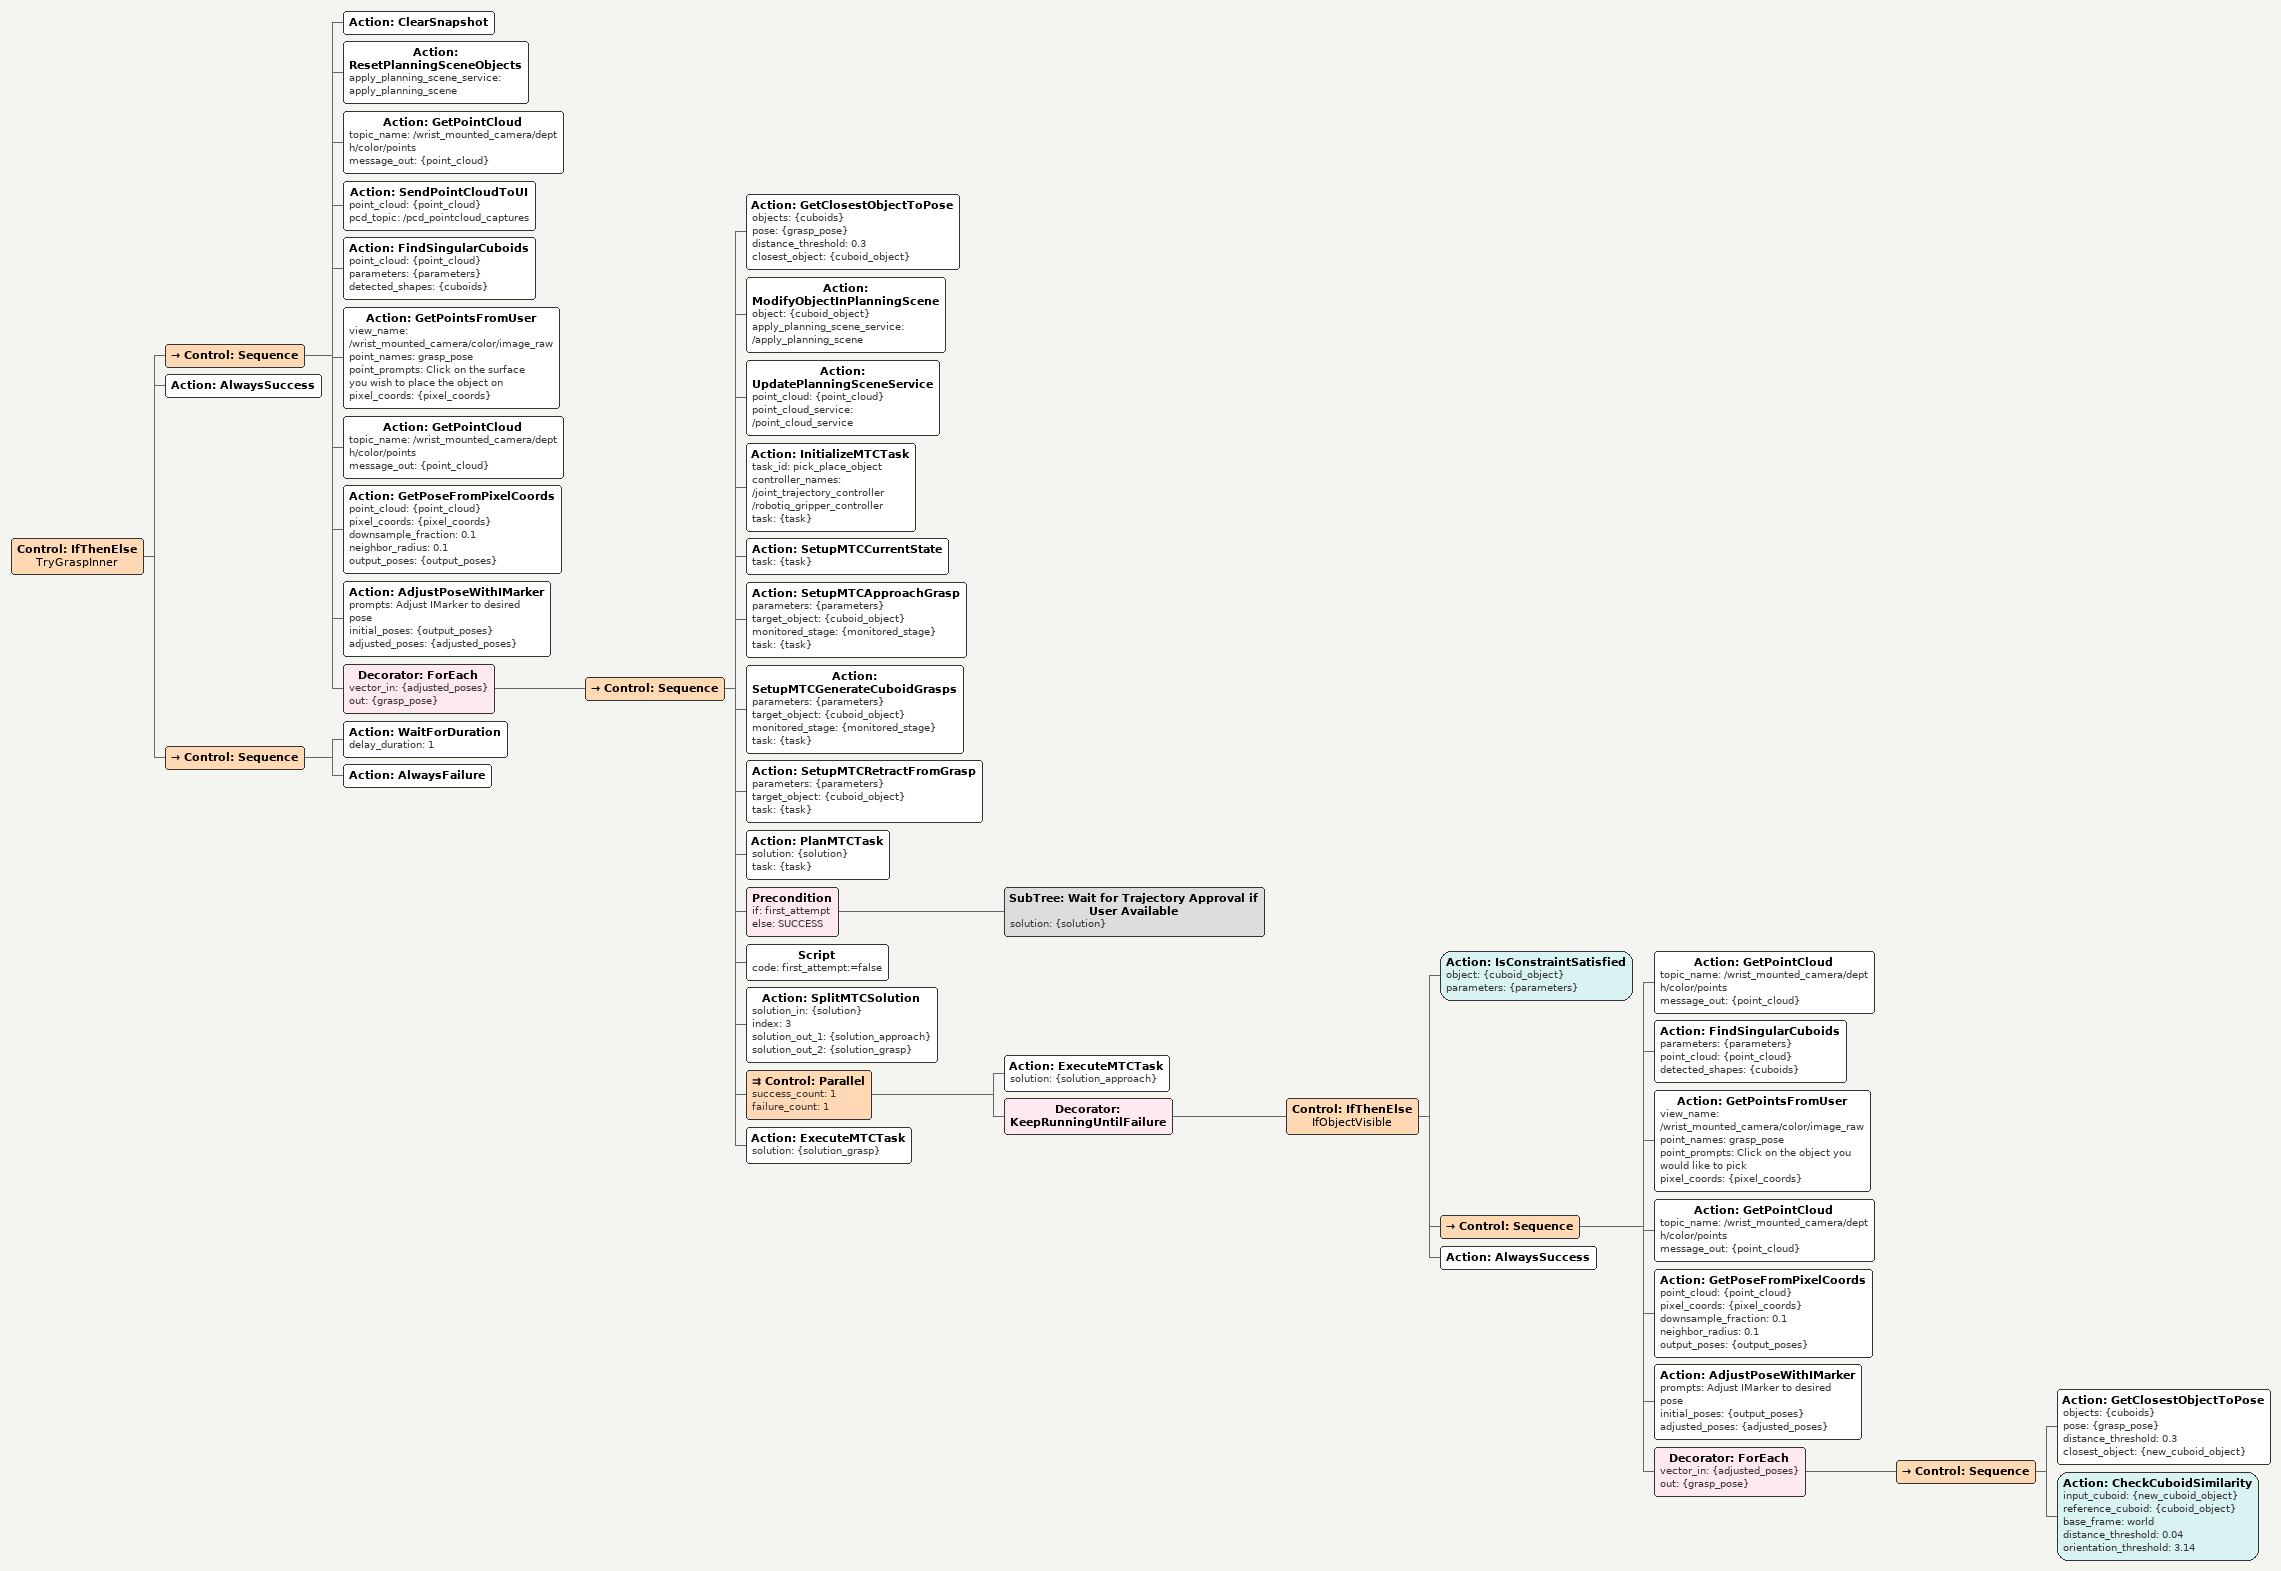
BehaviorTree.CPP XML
<Control ID="IfThenElse" name="TryGraspInner">
  <Control ID="Sequence">
    <!-- Clear the collision octree. -->
    <Action ID="ClearSnapshot"/>
    <!-- Remove any objects which might remain in the planning scene from previous pick attempts -->
    <Action ID="ResetPlanningSceneObjects" apply_planning_scene_service="apply_planning_scene"/>
    <!-- Get the latest point cloud from the target topic-->
    <Action ID="GetPointCloud" topic_name="/wrist_mounted_camera/depth/color/points" message_out="{point_cloud}"/>
    <!-- Publish point cloud for display by UI -->
    <Action ID="SendPointCloudToUI" point_cloud="{point_cloud}" pcd_topic="/pcd_pointcloud_captures"/>
    <!-- Detect all cuboids in that point cloud-->
    <Action ID="FindSingularCuboids" point_cloud="{point_cloud}" parameters="{parameters}" detected_shapes="{cuboids}"/>
    <!-- Find the closest cuboid to the pose calculated from the user's original click -->
    <Action ID="GetPointsFromUser" view_name="/wrist_mounted_camera/color/image_raw" point_names="grasp_pose" point_prompts="Click on the surface you wish to place the object on" pixel_coords="{pixel_coords}"/>
    <Action ID="GetPointCloud" topic_name="/wrist_mounted_camera/depth/color/points" message_out="{point_cloud}"/>
    <Action ID="GetPoseFromPixelCoords" point_cloud="{point_cloud}" pixel_coords="{pixel_coords}" downsample_fraction="0.1" neighbor_radius="0.1" output_poses="{output_poses}"/>
    <Action ID="AdjustPoseWithIMarker" prompts="Adjust IMarker to desired pose" initial_poses="{output_poses}" adjusted_poses="{adjusted_poses}"/>
    <Decorator ID="ForEach" vector_in="{adjusted_poses}" out="{grasp_pose}">
      <Control ID="Sequence">
        <Action ID="GetClosestObjectToPose" objects="{cuboids}" pose="{grasp_pose}" distance_threshold="0.3" closest_object="{cuboid_object}"/>
        <!-- Add this cuboid to the planning scene. -->
        <Action ID="ModifyObjectInPlanningScene" object="{cuboid_object}" apply_planning_scene_service="/apply_planning_scene"/>
        <!-- Use point cloud to update the collision octomap (happens after ModifyObjectInPlanningScene so the cuboid is excluded from the octomap)-->
        <Action ID="UpdatePlanningSceneService" point_cloud="{point_cloud}" point_cloud_service="/point_cloud_service"/>
        <!-- Set up an MTC task to pick the cuboid and then plan the task. -->
        <Action ID="InitializeMTCTask" task_id="pick_place_object" controller_names="/joint_trajectory_controller /robotiq_gripper_controller" task="{task}"/>
        <Action ID="SetupMTCCurrentState" task="{task}"/>
        <Action ID="SetupMTCApproachGrasp" parameters="{parameters}" target_object="{cuboid_object}" monitored_stage="{monitored_stage}" task="{task}"/>
        <Action ID="SetupMTCGenerateCuboidGrasps" parameters="{parameters}" target_object="{cuboid_object}" monitored_stage="{monitored_stage}" task="{task}"/>
        <Action ID="SetupMTCRetractFromGrasp" parameters="{parameters}" target_object="{cuboid_object}" task="{task}"/>
        <Action ID="PlanMTCTask" solution="{solution}" task="{task}"/>
        <!-- Send trajectory preview to user only if this is the first time trying to pick the object. -->
        <Precondition if="first_attempt" else="SUCCESS">
          <SubTree ID="Wait for Trajectory Approval if User Available" solution="{solution}"/>
        </Precondition>
        <!-- Set value to port to skip preview on following attempts. -->
        <Script code="first_attempt:=false"/>
        <!-- Split the solution between the big freespace move to the pre-grasp pose and the short Cartesian move to grasp. -->
        <Action ID="SplitMTCSolution" solution_in="{solution}" index="3" solution_out_1="{solution_approach}" solution_out_2="{solution_grasp}"/>
        <!-- Do the following in parallel: -->
        <Control ID="Parallel" success_count="1" failure_count="1">
          <!-- Parallel branch 1: Execute the part of the solution that moves to the pre-grasp pose. -->
          <Action ID="ExecuteMTCTask" solution="{solution_approach}"/>
          <!-- Parallel branch 2: Continuously analyze point clouds to make sure we can still find an object that is similar to and located at nearly the same pose as the original object we planned to grasp. -->
          <Decorator ID="KeepRunningUntilFailure">
            <Control ID="IfThenElse" name="IfObjectVisible">
              <!-- IF -->
              <Action ID="IsConstraintSatisfied" object="{cuboid_object}" parameters="{parameters}"/>
              <!-- THEN -->
              <Control ID="Sequence">
                <Action ID="GetPointCloud" topic_name="/wrist_mounted_camera/depth/color/points" message_out="{point_cloud}"/>
                <Action ID="FindSingularCuboids" parameters="{parameters}" point_cloud="{point_cloud}" detected_shapes="{cuboids}"/>
                <Action ID="GetPointsFromUser" view_name="/wrist_mounted_camera/color/image_raw" point_names="grasp_pose" point_prompts="Click on the object you would like to pick" pixel_coords="{pixel_coords}"/>
                <Action ID="GetPointCloud" topic_name="/wrist_mounted_camera/depth/color/points" message_out="{point_cloud}"/>
                <Action ID="GetPoseFromPixelCoords" point_cloud="{point_cloud}" pixel_coords="{pixel_coords}" downsample_fraction="0.1" neighbor_radius="0.1" output_poses="{output_poses}"/>
                <Action ID="AdjustPoseWithIMarker" prompts="Adjust IMarker to desired pose" initial_poses="{output_poses}" adjusted_poses="{adjusted_poses}"/>
                <Decorator ID="ForEach" vector_in="{adjusted_poses}" out="{grasp_pose}">
                  <Control ID="Sequence">
                    <Action ID="GetClosestObjectToPose" objects="{cuboids}" pose="{grasp_pose}" distance_threshold="0.3" closest_object="{new_cuboid_object}"/>
                    <Action ID="CheckCuboidSimilarity" input_cuboid="{new_cuboid_object}" reference_cuboid="{cuboid_object}" base_frame="world" distance_threshold="0.04" orientation_threshold="3.14"/>
                  </Control>
                </Decorator>
              </Control>
              <!-- ELSE -->
              <Action ID="AlwaysSuccess"/>
            </Control>
          </Decorator>
        </Control>
        <!-- We will reach this part of the Objective if the move to the pre-grasp pose succeeds without the system detecting a significant change in the target object. -->
        <Action ID="ExecuteMTCTask" solution="{solution_grasp}"/>
      </Control>
    </Decorator>
  </Control>
  <!-- The "Then" condition of the TryGraspInner IfThenElse control. If motion execution succeeded, emit a success to exit the retry loop. -->
  <Action ID="AlwaysSuccess"/>
  <!-- The "Else" condition of the TryGraspInner IfThenElse control.  We will reach this part of the Objective if the system detects a significant change in the target object. -->
  <Control ID="Sequence">
    <!-- Pause for a short duration, then emit a failure to trigger a retry. -->
    <Action ID="WaitForDuration" delay_duration="1"/>
    <Action ID="AlwaysFailure"/>
  </Control>
</Control>
